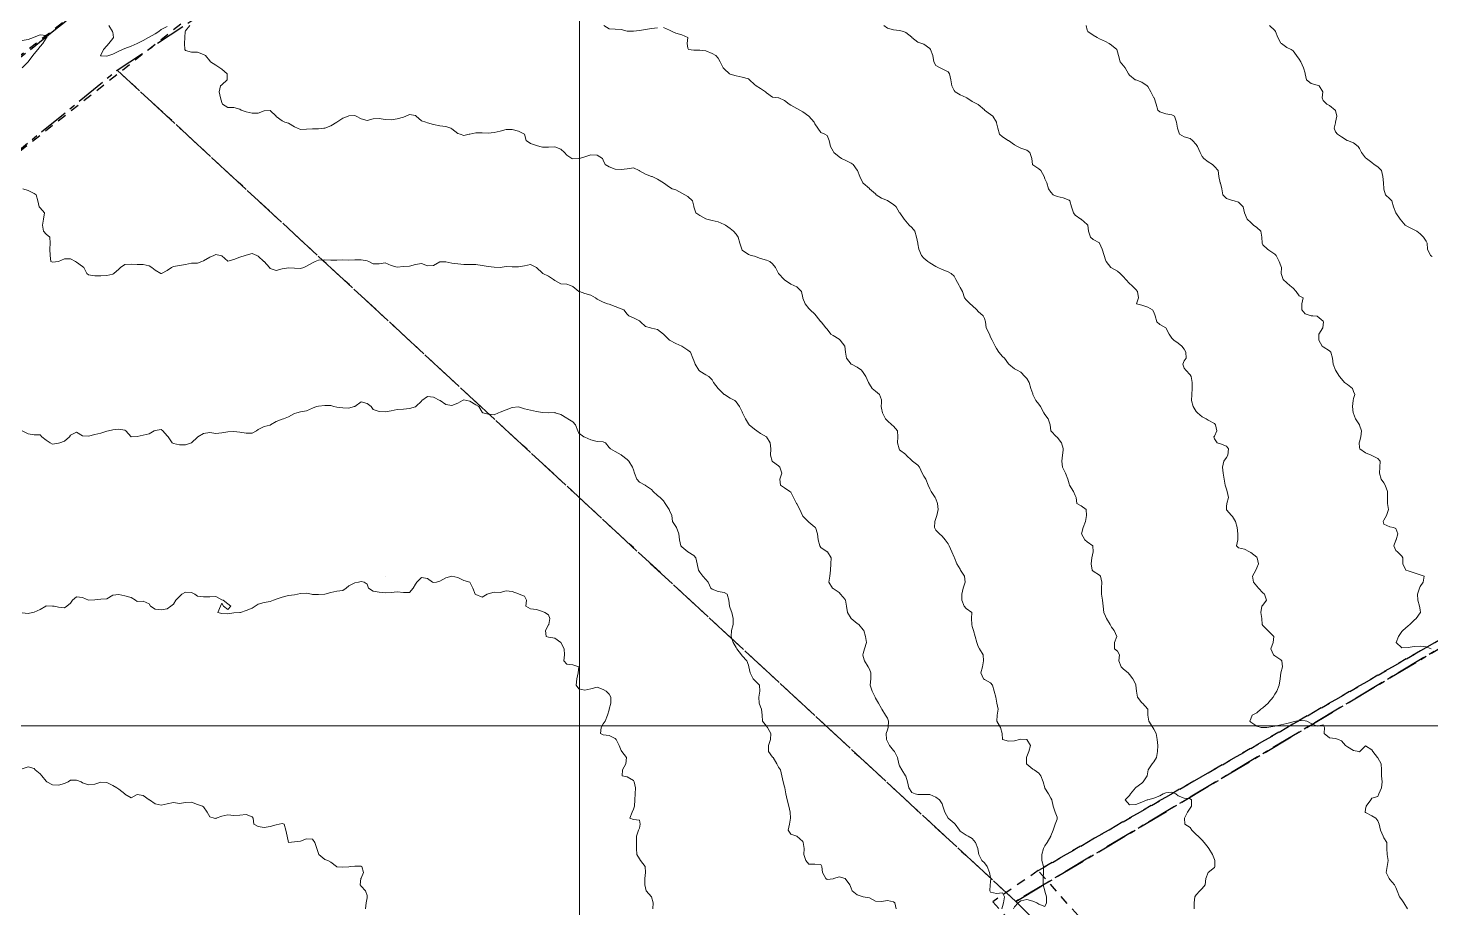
# Model space of a CAD drawing. Header units: centimetres. Extents: x 0 to 642158, y -847 to 649707.
# Drawn here: x 616421.2 to 616537.1, y 620272.3 to 620345 of the extents above; entities that cross this region are included whole.
import ezdxf

# ---------------------------------------------------------------- set-up
doc = ezdxf.new("R2010")
doc.units = ezdxf.units.CM
doc.header["$MEASUREMENT"] = 0
doc.linetypes.add('CENTERX2', pattern=[4, 2.5, -0.5, 0.5, -0.5])
doc.linetypes.add('JIS_02_0.7', pattern=[1.35, 0.75, -0.6])
for name, color, linetype, lineweight in [('MEV_grille', 254, 'Continuous', 9), ('WAL_parcellaire agricole', 7, 'JIS_02_0.7', 25), ('WAL_topographie 0.5', 253, 'Continuous', 20)]:
    doc.layers.add(name, color=color, linetype=linetype, lineweight=lineweight)
doc.layers.add('SPW_parcellaire cadastral', color=7, linetype='CENTERX2', lineweight=25, true_color=0xff0542)

# ---------------------------------------------------------------- blocks, each defined once
blk = doc.blocks.new('*U114')
at = {"layer": 'MEV_grille', "transparency": 33554687}
blk.add_lwpolyline([(-1338.46, 0), (1338.46, 0)], dxfattribs=at)
blk = doc.blocks.new('*U115')
at = {"layer": 'MEV_grille', "color": 0, "linetype": 'ByBlock', "lineweight": -2, "transparency": 16777216}
blk.add_blockref('*U114', (0, -2100), dxfattribs=at)
blk = doc.blocks.new('*U112')
at = {"layer": 'MEV_grille', "transparency": 33554687}
blk.add_lwpolyline([(0, 1825.48), (0, -1825.48)], dxfattribs=at)
blk = doc.blocks.new('*U113')
at = {"layer": 'MEV_grille', "color": 0, "linetype": 'ByBlock', "lineweight": -2, "transparency": 16777216}
blk.add_blockref('*U112', (1100, 0), dxfattribs=at)

msp = doc.modelspace()

# ---------------------------------------------------------------- linework, layer by layer
at = {"layer": 'SPW_parcellaire cadastral'}
for points in [[(616341.48, 620417.92), (616354.92, 620428.6), (616360.24, 620432.78), (616398.85, 620466.93), (616425.74, 620491.64), (616492.56, 620388.57), (616489.07, 620387.92), (616489.93, 620383.02), (616456.01, 620366.98), (616440.31, 620357.7), (616423.38, 620344.81), (616399.68, 620325.69), (616323.15, 620403.09), (616341.48, 620417.92)], [(616618.97, 620342.24), (616502.84, 620272.87), (616428.61, 620341.55), (616456.85, 620360.35), (616514.76, 620387.31), (616543.02, 620399.5), (616566.3, 620413.91), (616593.32, 620382.32), (616618.97, 620342.24)], [(616698.89, 620166.91), (616615, 620123.66), (616602.71, 620145.84), (616594.3, 620161.01), (616586.01, 620175.98), (616569.48, 620205.81), (616568.38, 620206.91), (616520.02, 620255.59), (616502.84, 620272.87), (616618.97, 620342.24), (616665.28, 620279.36), (616651.27, 620271.95), (616698.89, 620166.91)], [(616425.74, 620159.61), (616376.66, 620213.24), (616334.01, 620261.09), (616357.6, 620281.38), (616361.97, 620285.33), (616374.9, 620295.87), (616403.76, 620321.29), (616428.61, 620341.55), (616502.84, 620272.87), (616520.02, 620255.59), (616477.6, 620213.59), (616436.07, 620170.86), (616425.74, 620159.61)]]:
    msp.add_lwpolyline(points, dxfattribs=at)
at = {"layer": 'WAL_parcellaire agricole'}
for points in [[(616410.67, 620553.33), (616451.67, 620512.33), (616424.17, 620489.58), (616439.8, 620466.58), (616491.44, 620386.84), (616488.34, 620384.67), (616446.76, 620361.49), (616442.6, 620358.85), (616430.47, 620350.42), (616414.28, 620337.83)], [(616600.26, 620451.18), (616651.69, 620350.86), (616668.69, 620318.86), (616740.96, 620187.28), (616814.97, 620053.63), (616700.98, 619971.12), (616651.47, 620062.36), (616618.97, 620119.85), (616577.3, 620085.18), (616521.81, 620039.43), (616499.25, 620069.84), (616492.24, 620078.82), (616529.97, 620108.84), (616595.29, 620161.18), (616569.62, 620208.85), (616514.46, 620165.76), (616479.29, 620211.59), (616523.2, 620254.51), (616504.7, 620275.42), (616588.94, 620323.85), (616622.27, 620341.19), (616567.6, 620414.18), (616573.6, 620419.85), (616600.26, 620451.18)], [(616272.57, 620126.31), (616223.3, 620180.14), (616247.29, 620198.81), (616267.71, 620213.69), (616317.2, 620250.07), (616364.95, 620286.49), (616405.78, 620322.33), (616415.27, 620330.67), (616436.82, 620347.71), (616458.19, 620360.96), (616469.27, 620367), (616477.94, 620370.21), (616500.44, 620379.51), (616517.93, 620388.51), (616548.43, 620403.18), (616563.6, 620411.85), (616567.6, 620414.18), (616622.27, 620341.19), (616588.94, 620323.85), (616504.7, 620275.42), (616500.95, 620272.84), (616517.78, 620253.84), (616502.42, 620238.67)]]:
    msp.add_lwpolyline(points, dxfattribs=at)
at = {"layer": 'WAL_topographie 0.5'}
for points in [[(616427.93, 620345.25), (616428.22, 620344.75), (616428.25, 620344.68), (616428.31, 620344.25), (616428.25, 620344.16), (616427.92, 620343.75), (616427.75, 620343.56), (616427.48, 620343.25), (616427.25, 620342.78), (616427.23, 620342.75), (616427.25, 620342.73), (616427.75, 620342.7), (616427.92, 620342.75), (616428.25, 620342.88), (616428.75, 620343.12), (616429.05, 620343.25), (616429.25, 620343.34), (616429.75, 620343.54), (616430.25, 620343.75), (616430.25, 620343.75), (616430.75, 620344), (616431.2, 620344.25), (616431.25, 620344.27), (616431.75, 620344.55), (616432.05, 620344.75), (616432.25, 620344.9), (616432.75, 620345.17)], [(616434.6, 620345.25), (616434.25, 620344.8), (616434.23, 620344.75), (616434.2, 620344.25), (616434.16, 620343.75), (616434.2, 620343.25), (616434.25, 620343.18), (616434.75, 620343.04), (616435.25, 620343.04), (616435.75, 620342.84), (616435.89, 620342.75), (616436.25, 620342.32), (616436.32, 620342.25), (616436.75, 620341.95), (616437.08, 620341.75), (616437.25, 620341.64), (616437.7, 620341.25), (616437.69, 620340.75), (616437.25, 620340.33), (616437.15, 620340.25), (616437.03, 620339.75), (616437.15, 620339.25), (616437.25, 620338.89), (616437.32, 620338.75), (616437.75, 620338.47), (616438.25, 620338.46), (616438.75, 620338.32), (616438.86, 620338.25), (616439.25, 620338.1), (616439.75, 620337.99), (616440.25, 620338.01), (616440.75, 620338.19), (616441.25, 620338.21), (616441.73, 620337.75), (616441.75, 620337.72), (616442.25, 620337.36), (616442.46, 620337.25), (616442.75, 620337.16), (616443.25, 620336.88), (616443.51, 620336.75), (616443.75, 620336.66), (616444.25, 620336.68), (616444.75, 620336.69), (616445.25, 620336.69), (616445.69, 620336.75), (616445.75, 620336.77), (616446.25, 620336.94), (616446.75, 620337.25), (616446.75, 620337.25), (616447.25, 620337.57), (616447.68, 620337.75), (616447.75, 620337.77), (616448.25, 620337.8), (616448.36, 620337.75), (616448.75, 620337.54), (616449.25, 620337.39), (616449.75, 620337.53), (616450.25, 620337.56), (616450.75, 620337.47), (616451.25, 620337.44), (616451.75, 620337.52), (616452.25, 620337.66), (616452.46, 620337.75), (616452.75, 620337.9), (616453.25, 620337.81), (616453.32, 620337.75), (616453.75, 620337.37), (616454.1, 620337.25), (616454.25, 620337.19), (616454.75, 620337.07), (616455.25, 620336.95), (616455.75, 620336.9), (616456.17, 620336.75), (616456.25, 620336.71), (616456.75, 620336.31), (616456.95, 620336.25), (616457.25, 620336.15), (616457.68, 620336.25), (616457.75, 620336.26), (616458.25, 620336.38), (616458.75, 620336.37), (616459.25, 620336.35), (616459.75, 620336.41), (616460.25, 620336.5), (616460.75, 620336.64), (616461.25, 620336.66), (616461.75, 620336.51), (616462.25, 620336.25), (616462.25, 620336.25), (616462.39, 620335.75), (616462.75, 620335.49), (616463.25, 620335.32), (616463.52, 620335.25), (616463.75, 620335.19), (616464.25, 620335.18), (616464.75, 620335.22), (616465.25, 620335.01), (616465.56, 620334.75), (616465.75, 620334.53), (616466.18, 620334.25), (616466.25, 620334.23), (616466.75, 620334.24), (616466.79, 620334.25), (616467.25, 620334.39), (616467.75, 620334.55), (616468.25, 620334.53), (616468.7, 620334.25), (616468.75, 620334.12), (616468.93, 620333.75), (616469.25, 620333.57), (616469.75, 620333.37), (616470.25, 620333.33), (616470.75, 620333.41), (616471.25, 620333.48), (616471.73, 620333.25), (616471.75, 620333.24), (616472.25, 620332.96), (616472.75, 620332.77), (616472.81, 620332.75), (616473.25, 620332.54), (616473.73, 620332.25), (616473.75, 620332.23), (616474.25, 620331.88), (616474.46, 620331.75), (616474.75, 620331.66), (616475.25, 620331.4), (616475.5, 620331.25), (616475.75, 620331.1), (616476.14, 620330.75), (616476.25, 620330.32), (616476.26, 620330.25), (616476.42, 620329.75), (616476.75, 620329.54), (616477.25, 620329.26), (616477.31, 620329.25), (616477.75, 620329.13), (616478.25, 620329.01), (616478.75, 620328.8), (616478.85, 620328.75), (616479.25, 620328.47), (616479.52, 620328.25), (616479.75, 620327.99), (616479.9, 620327.75), (616480.06, 620327.25), (616480.22, 620326.75), (616480.25, 620326.69), (616480.75, 620326.31), (616480.98, 620326.25), (616481.25, 620326.17), (616481.75, 620325.99), (616482.25, 620325.86), (616482.52, 620325.75), (616482.75, 620325.56), (616482.99, 620325.25), (616483.25, 620324.75), (616483.25, 620324.75), (616483.71, 620324.25), (616483.75, 620324.22), (616484.25, 620323.87), (616484.52, 620323.75), (616484.75, 620323.65), (616485.15, 620323.25), (616485.24, 620322.75), (616485.25, 620322.72), (616485.44, 620322.25), (616485.75, 620321.87), (616485.86, 620321.75), (616486.25, 620321.38), (616486.35, 620321.25), (616486.75, 620320.76), (616486.77, 620320.75), (616487.16, 620320.25), (616487.25, 620320.15), (616487.56, 620319.75), (616487.75, 620319.62), (616488.25, 620319.32), (616488.35, 620319.25), (616488.71, 620318.75), (616488.75, 620318.5), (616488.78, 620318.25), (616488.85, 620317.75), (616489.25, 620317.26), (616489.27, 620317.25), (616489.75, 620317), (616490.11, 620316.75), (616490.25, 620316.57), (616490.45, 620316.25), (616490.68, 620315.75), (616490.75, 620315.61), (616490.98, 620315.25), (616491.25, 620315.04), (616491.59, 620314.75), (616491.75, 620314.3), (616491.76, 620314.25), (616491.75, 620314.08), (616491.73, 620313.75), (616491.75, 620313.62), (616491.82, 620313.25), (616492.08, 620312.75), (616492.25, 620312.58), (616492.61, 620312.25), (616492.75, 620312.14), (616493.06, 620311.75), (616493.11, 620311.25), (616493.08, 620310.75), (616493.2, 620310.25), (616493.25, 620310.18), (616493.75, 620309.79), (616493.8, 620309.75), (616494.25, 620309.29), (616494.3, 620309.25), (616494.75, 620308.9), (616494.88, 620308.75), (616495.12, 620308.25), (616495.25, 620308.01), (616495.4, 620307.75), (616495.62, 620307.25), (616495.75, 620306.97), (616495.86, 620306.75), (616496.19, 620306.25), (616496.25, 620306.12), (616496.38, 620305.75), (616496.42, 620305.25), (616496.32, 620304.75), (616496.25, 620304.52), (616496.17, 620304.25), (616496.14, 620303.75), (616496.25, 620303.55), (616496.54, 620303.25), (616496.75, 620303.05), (616497.01, 620302.75), (616497.25, 620302.42), (616497.35, 620302.25), (616497.55, 620301.75), (616497.75, 620301.32), (616497.78, 620301.25), (616497.97, 620300.75), (616498.25, 620300.31), (616498.28, 620300.25), (616498.62, 620299.75), (616498.66, 620299.25), (616498.51, 620298.75), (616498.4, 620298.25), (616498.39, 620297.75), (616498.59, 620297.25), (616498.75, 620297.06), (616499.21, 620296.75), (616499.2, 620296.25), (616499.21, 620295.75), (616499.25, 620295.58), (616499.34, 620295.25), (616499.49, 620294.75), (616499.63, 620294.25), (616499.75, 620293.94), (616499.85, 620293.75), (616500.14, 620293.25), (616500.19, 620292.75), (616500.09, 620292.25), (616499.97, 620291.75), (616500.19, 620291.25), (616500.25, 620291.21), (616500.75, 620290.93), (616500.91, 620290.75), (616501.06, 620290.25), (616501.19, 620289.75), (616501.25, 620289.42), (616501.28, 620289.25), (616501.38, 620288.75), (616501.3, 620288.25), (616501.28, 620287.75), (616501.57, 620287.25), (616501.71, 620286.75), (616501.74, 620286.25), (616501.75, 620286.24), (616502.25, 620286.1), (616502.75, 620286.15), (616503.15, 620286.25), (616503.25, 620286.27), (616503.75, 620286.25), (616503.75, 620286.25), (616504.05, 620285.75), (616503.92, 620285.25), (616503.75, 620284.84), (616503.72, 620284.75), (616503.73, 620284.25), (616503.75, 620284.22), (616504.25, 620283.8), (616504.36, 620283.75), (616504.75, 620283.46), (616504.92, 620283.25), (616505.1, 620282.75), (616505.24, 620282.25), (616505.25, 620282.22), (616505.54, 620281.75), (616505.75, 620281.4), (616505.81, 620281.25), (616505.93, 620280.75), (616506.09, 620280.25), (616506.25, 620279.84), (616506.27, 620279.75), (616506.25, 620279.67), (616506.11, 620279.25), (616505.92, 620278.75), (616505.75, 620278.3), (616505.73, 620278.25), (616505.43, 620277.75), (616505.25, 620277.45), (616505.14, 620277.25), (616504.99, 620276.75), (616505.01, 620276.25), (616505.14, 620275.75), (616505.14, 620275.25), (616505.11, 620274.75), (616505.12, 620274.25), (616505.24, 620273.75), (616505.25, 620273.71), (616505.39, 620273.25), (616505.39, 620272.75), (616505.25, 620272.46), (616504.75, 620272.65), (616504.58, 620272.75), (616504.25, 620272.9), (616503.75, 620273.03), (616503.25, 620272.92), (616503.03, 620272.75), (616502.75, 620272.42), (616502.65, 620272.25)], [(616468.82, 620345.25), (616469.25, 620344.96), (616469.75, 620344.93), (616470.25, 620344.92), (616470.75, 620344.78), (616471.25, 620344.78), (616471.75, 620344.83), (616472.25, 620344.92), (616472.75, 620345), (616473.25, 620345.04)], [(616473.75, 620345.07), (616474.25, 620344.85), (616474.45, 620344.75), (616474.75, 620344.62), (616475.25, 620344.47), (616475.75, 620344.25), (616475.75, 620344.25), (616475.75, 620344.25), (616475.69, 620343.75), (616475.75, 620343.38), (616475.82, 620343.25), (616476.25, 620343.2), (616476.75, 620343.19), (616477.25, 620343.14), (616477.75, 620342.94), (616478.06, 620342.75), (616478.25, 620342.54), (616478.42, 620342.25), (616478.68, 620341.75), (616478.75, 620341.65), (616479.2, 620341.25), (616479.25, 620341.23), (616479.75, 620341.09), (616480.25, 620340.97), (616480.75, 620340.83), (616480.85, 620340.75), (616481.25, 620340.37), (616481.4, 620340.25), (616481.75, 620340.04), (616482.18, 620339.75), (616482.25, 620339.69), (616482.75, 620339.31), (616483.25, 620339.27), (616483.28, 620339.25), (616483.75, 620339.04), (616484.11, 620338.75), (616484.25, 620338.66), (616484.75, 620338.38), (616485.01, 620338.25), (616485.25, 620338.1), (616485.75, 620337.75), (616485.75, 620337.75), (616486.18, 620337.25), (616486.25, 620337.11), (616486.49, 620336.75), (616486.75, 620336.4), (616487.08, 620336.25), (616487.25, 620336.15), (616487.44, 620335.75), (616487.55, 620335.25), (616487.75, 620334.85), (616487.81, 620334.75), (616488.25, 620334.4), (616488.46, 620334.25), (616488.75, 620334.11), (616489.25, 620333.87), (616489.4, 620333.75), (616489.75, 620333.29), (616489.77, 620333.25), (616489.97, 620332.75), (616490.22, 620332.25), (616490.25, 620332.2), (616490.75, 620331.77), (616490.77, 620331.75), (616491.25, 620331.32), (616491.32, 620331.25), (616491.75, 620330.97), (616492.25, 620330.77), (616492.28, 620330.75), (616492.75, 620330.46), (616492.96, 620330.25), (616493.25, 620329.77), (616493.27, 620329.75), (616493.61, 620329.25), (616493.75, 620329.08), (616494.05, 620328.75), (616494.25, 620328.55), (616494.5, 620328.25), (616494.65, 620327.75), (616494.74, 620327.25), (616494.75, 620327.19), (616494.84, 620326.75), (616495.05, 620326.25), (616495.25, 620326.02), (616495.59, 620325.75), (616495.75, 620325.63), (616496.25, 620325.34), (616496.41, 620325.25), (616496.75, 620325.07), (616497.25, 620324.9), (616497.51, 620324.75), (616497.75, 620324.53), (616497.89, 620324.25), (616498.16, 620323.75), (616498.25, 620323.58), (616498.43, 620323.25), (616498.6, 620322.75), (616498.75, 620322.56), (616499.07, 620322.25), (616499.25, 620322.11), (616499.64, 620321.75), (616499.75, 620321.62), (616500.16, 620321.25), (616500.25, 620321.03), (616500.33, 620320.75), (616500.41, 620320.25), (616500.66, 620319.75), (616500.75, 620319.5), (616500.9, 620319.25), (616501.13, 620318.75), (616501.25, 620318.55), (616501.44, 620318.25), (616501.75, 620317.89), (616501.9, 620317.75), (616502.25, 620317.28), (616502.27, 620317.25), (616502.75, 620316.86), (616502.96, 620316.75), (616503.25, 620316.6), (616503.6, 620316.25), (616503.75, 620316.07), (616503.94, 620315.75), (616504.09, 620315.25), (616504.25, 620314.8), (616504.26, 620314.75), (616504.49, 620314.25), (616504.75, 620313.96), (616504.9, 620313.75), (616505.15, 620313.25), (616505.25, 620313.1), (616505.52, 620312.75), (616505.68, 620312.25), (616505.75, 620311.75), (616505.75, 620311.75), (616506.21, 620311.25), (616506.25, 620311.22), (616506.63, 620310.75), (616506.75, 620310.3), (616506.76, 620310.25), (616506.75, 620310.15), (616506.71, 620309.75), (616506.64, 620309.25), (616506.7, 620308.75), (616506.75, 620308.64), (616506.94, 620308.25), (616507.14, 620307.75), (616507.25, 620307.36), (616507.28, 620307.25), (616507.6, 620306.75), (616507.75, 620306.4), (616507.83, 620306.25), (616507.9, 620305.75), (616508.25, 620305.54), (616508.65, 620305.25), (616508.7, 620304.75), (616508.6, 620304.25), (616508.4, 620303.75), (616508.28, 620303.25), (616508.55, 620302.75), (616508.75, 620302.57), (616509.2, 620302.25), (616509.23, 620301.75), (616509.12, 620301.25), (616509.07, 620300.75), (616509.15, 620300.25), (616509.25, 620300.16), (616509.75, 620299.83), (616509.83, 620299.75), (616509.95, 620299.25), (616509.93, 620298.75), (616509.92, 620298.25), (616510, 620297.75), (616510.07, 620297.25), (616510.12, 620296.75), (616510.25, 620296.44), (616510.35, 620296.25), (616510.63, 620295.75), (616510.75, 620295.53), (616510.96, 620295.25), (616511.2, 620294.75), (616511.01, 620294.25), (616511.01, 620293.75), (616511.25, 620293.54), (616511.41, 620293.25), (616511.35, 620292.75), (616511.56, 620292.25), (616511.75, 620292.07), (616512.12, 620291.75), (616512.25, 620291.62), (616512.51, 620291.25), (616512.75, 620290.78), (616512.76, 620290.75), (616512.82, 620290.25), (616512.89, 620289.75), (616513.25, 620289.29), (616513.3, 620289.25), (616513.75, 620288.75), (616513.75, 620288.75), (616513.76, 620288.25), (616513.84, 620287.75), (616514.18, 620287.25), (616514.25, 620287.11), (616514.43, 620286.75), (616514.52, 620286.25), (616514.57, 620285.75), (616514.56, 620285.25), (616514.46, 620284.75), (616514.25, 620284.39), (616514.11, 620284.25), (616513.79, 620283.75), (616513.75, 620283.58), (616513.69, 620283.25), (616513.38, 620282.75), (616513.25, 620282.64), (616512.75, 620282.28), (616512.73, 620282.25), (616512.33, 620281.75), (616512.25, 620281.62), (616511.89, 620281.25), (616512.25, 620280.85), (616512.75, 620280.89), (616513.25, 620281.06), (616513.71, 620281.25), (616513.75, 620281.27), (616514.25, 620281.39), (616514.75, 620281.59), (616515.03, 620281.75), (616515.25, 620281.85), (616515.75, 620281.9), (616516.08, 620281.75), (616516.25, 620281.59), (616516.75, 620281.41), (616517.25, 620281.34), (616517.36, 620281.25), (616517.35, 620280.75), (616517.25, 620280.58), (616517.02, 620280.25), (616516.79, 620279.75), (616516.8, 620279.25), (616517.25, 620278.97), (616517.39, 620278.75), (616517.75, 620278.39), (616517.9, 620278.25), (616518.25, 620277.93), (616518.4, 620277.75), (616518.75, 620277.32), (616518.79, 620277.25), (616519.11, 620276.75), (616519.25, 620276.34), (616519.28, 620276.25), (616519.28, 620275.75), (616519.25, 620275.66), (616518.75, 620275.25), (616518.75, 620275.25), (616518.55, 620274.75), (616518.5, 620274.25), (616518.25, 620273.94), (616518.04, 620273.75), (616517.75, 620273.42), (616517.63, 620273.25), (616517.57, 620272.75), (616517.58, 620272.25)], [(616491.94, 620345.25), (616492.25, 620345.01), (616492.75, 620344.88), (616493.25, 620344.84), (616493.57, 620344.75), (616493.75, 620344.67), (616494.25, 620344.27), (616494.27, 620344.25), (616494.75, 620343.86), (616495.08, 620343.75), (616495.25, 620343.7), (616495.75, 620343.35), (616495.81, 620343.25), (616495.98, 620342.75), (616496.08, 620342.25), (616496.25, 620341.94), (616496.61, 620341.75), (616496.75, 620341.66), (616497.25, 620341.4), (616497.38, 620341.25), (616497.48, 620340.75), (616497.55, 620340.25), (616497.75, 620339.88), (616497.83, 620339.75), (616498.25, 620339.52), (616498.75, 620339.28), (616498.8, 620339.25), (616499.25, 620338.96), (616499.68, 620338.75), (616499.75, 620338.7), (616500.25, 620338.28), (616500.27, 620338.25), (616500.75, 620337.9), (616500.96, 620337.75), (616501.24, 620337.25), (616501.25, 620337.19), (616501.36, 620336.75), (616501.5, 620336.25), (616501.75, 620336.05), (616502.22, 620335.75), (616502.25, 620335.74), (616502.75, 620335.37), (616503, 620335.25), (616503.25, 620335.11), (616503.75, 620334.95), (616504, 620334.75), (616504.18, 620334.25), (616504.22, 620333.75), (616504.25, 620333.72), (616504.75, 620333.39), (616504.92, 620333.25), (616505.19, 620332.75), (616505.25, 620332.56), (616505.4, 620332.25), (616505.55, 620331.75), (616505.75, 620331.47), (616505.93, 620331.25), (616506.25, 620331.1), (616506.75, 620331), (616507.25, 620330.82), (616507.32, 620330.75), (616507.46, 620330.25), (616507.6, 620329.75), (616507.75, 620329.58), (616508.22, 620329.25), (616508.25, 620329.24), (616508.75, 620328.8), (616508.79, 620328.75), (616508.84, 620328.25), (616509.01, 620327.75), (616509.25, 620327.56), (616509.75, 620327.27), (616509.76, 620327.25), (616509.97, 620326.75), (616510.15, 620326.25), (616510.25, 620325.88), (616510.3, 620325.75), (616510.69, 620325.25), (616510.75, 620325.21), (616511.25, 620324.93), (616511.47, 620324.75), (616511.75, 620324.47), (616511.94, 620324.25), (616512.25, 620323.92), (616512.44, 620323.75), (616512.75, 620323.43), (616512.9, 620323.25), (616512.99, 620322.75), (616512.83, 620322.25), (616513.25, 620322.13), (616513.75, 620321.96), (616514.13, 620321.75), (616514.25, 620321.55), (616514.35, 620321.25), (616514.5, 620320.75), (616514.75, 620320.54), (616515.25, 620320.25), (616515.25, 620320.25), (616515.51, 620319.75), (616515.75, 620319.41), (616515.91, 620319.25), (616516.25, 620318.98), (616516.55, 620318.75), (616516.75, 620318.49), (616516.9, 620318.25), (616516.93, 620317.75), (616516.75, 620317.54), (616516.64, 620317.25), (616516.75, 620316.94), (616516.89, 620316.75), (616517.25, 620316.37), (616517.34, 620316.25), (616517.43, 620315.75), (616517.41, 620315.25), (616517.4, 620314.75), (616517.36, 620314.25), (616517.5, 620313.75), (616517.75, 620313.36), (616517.85, 620313.25), (616518.25, 620312.92), (616518.56, 620312.75), (616518.75, 620312.62), (616519.25, 620312.35), (616519.34, 620312.25), (616519.45, 620311.75), (616519.25, 620311.31), (616519.22, 620311.25), (616519.25, 620311.08), (616519.47, 620310.75), (616519.75, 620310.67), (616520.25, 620310.47), (616520.42, 620310.25), (616520.37, 620309.75), (616520.25, 620309.55), (616520.03, 620309.25), (616519.92, 620308.75), (616519.97, 620308.25), (616520.07, 620307.75), (616520.13, 620307.25), (616520.25, 620306.94), (616520.3, 620306.75), (616520.43, 620306.25), (616520.27, 620305.75), (616520.25, 620305.5), (616520.24, 620305.25), (616520.25, 620305.23), (616520.67, 620304.75), (616520.75, 620304.67), (616521, 620304.25), (616521.13, 620303.75), (616521.2, 620303.25), (616521.18, 620302.75), (616521.07, 620302.25), (616521.25, 620302.09), (616521.75, 620301.98), (616522.16, 620301.75), (616522.25, 620301.7), (616522.75, 620301.31), (616522.8, 620301.25), (616522.91, 620300.75), (616522.75, 620300.43), (616522.67, 620300.25), (616522.41, 620299.75), (616522.48, 620299.25), (616522.75, 620298.91), (616522.91, 620298.75), (616523.25, 620298.37), (616523.39, 620298.25), (616523.57, 620297.75), (616523.25, 620297.34), (616523.17, 620297.25), (616523.08, 620296.75), (616523.16, 620296.25), (616523.2, 620295.75), (616523.25, 620295.66), (616523.66, 620295.25), (616523.75, 620295.17), (616524.17, 620294.75), (616524.11, 620294.25), (616523.92, 620293.75), (616524.13, 620293.25), (616524.25, 620293.17), (616524.75, 620292.82), (616524.82, 620292.75), (616524.88, 620292.25), (616524.75, 620291.75), (616524.75, 620291.75), (616524.68, 620291.25), (616524.61, 620290.75), (616524.42, 620290.25), (616524.25, 620289.98), (616524.1, 620289.75), (616523.75, 620289.32), (616523.7, 620289.25), (616523.25, 620288.86), (616523.1, 620288.75), (616522.75, 620288.45), (616522.37, 620288.25), (616522.25, 620287.95), (616522.17, 620287.75), (616522.25, 620287.67), (616522.75, 620287.36), (616523.11, 620287.25), (616523.25, 620287.23), (616523.58, 620287.25), (616523.75, 620287.26), (616524.25, 620287.34), (616524.75, 620287.46), (616525.25, 620287.56), (616525.75, 620287.7), (616525.97, 620287.75), (616526.25, 620287.81), (616526.75, 620287.78), (616526.88, 620287.75), (616527.25, 620287.57), (616527.75, 620287.35), (616528.25, 620287.47), (616528.34, 620287.25), (616528.33, 620286.75), (616528.75, 620286.38), (616529.25, 620286.34), (616529.5, 620286.25), (616529.75, 620286.14), (616530.09, 620285.75), (616530.25, 620285.64), (616530.75, 620285.33), (616531.19, 620285.25), (616531.25, 620285.23), (616531.28, 620285.25), (616531.75, 620285.72), (616532.25, 620285.39), (616532.33, 620285.25), (616532.74, 620284.75), (616532.75, 620284.74), (616533.02, 620284.25), (616533.07, 620283.75), (616533.06, 620283.25), (616533.1, 620282.75), (616533.07, 620282.25), (616532.85, 620281.75), (616532.75, 620281.55), (616532.25, 620281.39), (616532.17, 620281.25), (616531.8, 620280.75), (616531.75, 620280.5), (616531.72, 620280.25), (616531.75, 620280.21), (616532.25, 620279.95), (616532.6, 620279.75), (616532.75, 620279.54), (616532.87, 620279.25), (616532.98, 620278.75), (616533.2, 620278.25), (616533.25, 620278.13), (616533.49, 620277.75), (616533.5, 620277.25), (616533.53, 620276.75), (616533.62, 620276.25), (616533.52, 620275.75), (616533.45, 620275.25), (616533.68, 620274.75), (616533.75, 620274.67), (616534.14, 620274.25), (616534.25, 620274.01), (616534.36, 620273.75), (616534.54, 620273.25), (616534.75, 620273), (616534.91, 620272.75), (616535.22, 620272.25)], [(616508.66, 620345.25), (616508.75, 620344.85), (616508.79, 620344.75), (616509.25, 620344.44), (616509.58, 620344.25), (616509.75, 620344.15), (616510.25, 620343.93), (616510.57, 620343.75), (616510.75, 620343.62), (616511.18, 620343.25), (616511.25, 620343.06), (616511.33, 620342.75), (616511.47, 620342.25), (616511.75, 620341.92), (616511.88, 620341.75), (616512.16, 620341.25), (616512.25, 620341.13), (616512.72, 620340.75), (616512.75, 620340.74), (616513.25, 620340.56), (616513.7, 620340.25), (616513.75, 620340.2), (616514.01, 620339.75), (616514.25, 620339.27), (616514.27, 620339.25), (616514.43, 620338.75), (616514.59, 620338.25), (616514.75, 620338.11), (616515.25, 620337.93), (616515.75, 620337.85), (616515.96, 620337.75), (616516.13, 620337.25), (616516.2, 620336.75), (616516.25, 620336.58), (616516.38, 620336.25), (616516.75, 620336.04), (616517.25, 620335.89), (616517.44, 620335.75), (616517.75, 620335.41), (616517.87, 620335.25), (616518.08, 620334.75), (616518.25, 620334.41), (616518.38, 620334.25), (616518.75, 620333.97), (616519.09, 620333.75), (616519.25, 620333.58), (616519.57, 620333.25), (616519.61, 620332.75), (616519.74, 620332.25), (616519.75, 620332.2), (616519.88, 620331.75), (616519.96, 620331.25), (616520.25, 620330.94), (616520.75, 620330.79), (616520.89, 620330.75), (616521.25, 620330.64), (616521.63, 620330.25), (616521.75, 620329.75), (616521.75, 620329.75), (616521.97, 620329.25), (616522.25, 620328.97), (616522.49, 620328.75), (616522.75, 620328.54), (616523.08, 620328.25), (616523.16, 620327.75), (616523.2, 620327.25), (616523.25, 620327.13), (616523.65, 620326.75), (616523.75, 620326.69), (616524.25, 620326.36), (616524.35, 620326.25), (616524.61, 620325.75), (616524.75, 620325.37), (616524.79, 620325.25), (616524.78, 620324.75), (616524.93, 620324.25), (616525.25, 620323.97), (616525.49, 620323.75), (616525.75, 620323.54), (616526.02, 620323.25), (616526.25, 620322.9), (616526.58, 620322.75), (616526.49, 620322.25), (616526.49, 620321.75), (616526.75, 620321.41), (616527.25, 620321.26), (616527.38, 620321.25), (616527.75, 620321.22), (616528.25, 620320.81), (616528.28, 620320.75), (616528.25, 620320.5), (616528.21, 620320.25), (616527.88, 620319.75), (616527.87, 620319.25), (616528.17, 620318.75), (616528.25, 620318.7), (616528.75, 620318.37), (616528.88, 620318.25), (616529.01, 620317.75), (616529.06, 620317.25), (616529.25, 620316.75), (616529.25, 620316.75), (616529.6, 620316.25), (616529.75, 620316.06), (616530, 620315.75), (616530.25, 620315.57), (616530.66, 620315.25), (616530.75, 620315), (616530.85, 620314.75), (616530.75, 620314.42), (616530.72, 620314.25), (616530.67, 620313.75), (616530.73, 620313.25), (616530.75, 620313.17), (616530.9, 620312.75), (616531.24, 620312.25), (616531.25, 620312.22), (616531.4, 620311.75), (616531.36, 620311.25), (616531.25, 620310.83), (616531.21, 620310.75), (616531.25, 620310.38), (616531.27, 620310.25), (616531.75, 620309.93), (616532.2, 620309.75), (616532.25, 620309.72), (616532.75, 620309.46), (616532.95, 620309.25), (616532.92, 620308.75), (616532.9, 620308.25), (616533.04, 620307.75), (616533.25, 620307.45), (616533.37, 620307.25), (616533.55, 620306.75), (616533.55, 620306.25), (616533.56, 620305.75), (616533.65, 620305.25), (616533.47, 620304.75), (616533.25, 620304.38), (616533.19, 620304.25), (616533.25, 620304.04), (616533.75, 620303.83), (616534.06, 620303.75), (616534.25, 620303.67), (616534.42, 620303.25), (616534.26, 620302.75), (616534.25, 620302.71), (616534.07, 620302.25), (616534.25, 620301.87), (616534.39, 620301.75), (616534.75, 620301.39), (616534.82, 620301.25), (616534.81, 620300.75), (616535.06, 620300.25), (616535.25, 620300.19), (616535.75, 620300.01), (616536.25, 620299.86), (616536.57, 620299.75), (616536.49, 620299.25), (616536.25, 620298.89), (616536.19, 620298.75), (616536.03, 620298.25), (616536.07, 620297.75), (616536.2, 620297.25), (616536.25, 620296.95), (616536.27, 620296.75), (616536.25, 620296.72), (616535.92, 620296.25), (616535.75, 620296.12), (616535.4, 620295.75), (616535.25, 620295.65), (616534.81, 620295.25), (616534.75, 620295.18), (616534.46, 620294.75), (616534.28, 620294.25), (616534.75, 620293.83), (616535.25, 620293.86), (616535.75, 620293.93), (616536.25, 620293.95), (616536.75, 620293.89), (616537.17, 620293.75)], [(616523.8, 620345.25), (616524.25, 620344.82), (616524.3, 620344.75), (616524.49, 620344.25), (616524.75, 620343.78), (616524.79, 620343.75), (616525.25, 620343.42), (616525.6, 620343.25), (616525.75, 620343.16), (616526.03, 620342.75), (616526.25, 620342.46), (616526.39, 620342.25), (616526.62, 620341.75), (616526.75, 620341.3), (616526.76, 620341.25), (616526.87, 620340.75), (616527.25, 620340.46), (616527.75, 620340.32), (616527.9, 620340.25), (616528.22, 620339.75), (616528.15, 620339.25), (616528.25, 620339.05), (616528.53, 620338.75), (616528.75, 620338.63), (616529.24, 620338.25), (616529.25, 620338.21), (616529.36, 620337.75), (616529.26, 620337.25), (616529.25, 620337.21), (616529.14, 620336.75), (616529.25, 620336.45), (616529.41, 620336.25), (616529.75, 620336.03), (616530.23, 620335.75), (616530.25, 620335.74), (616530.75, 620335.55), (616531.14, 620335.25), (616531.25, 620335.09), (616531.42, 620334.75), (616531.75, 620334.31), (616531.81, 620334.25), (616532.25, 620333.91), (616532.45, 620333.75), (616532.75, 620333.55), (616533.05, 620333.25), (616533.18, 620332.75), (616533.23, 620332.25), (616533.24, 620331.75), (616533.25, 620331.71), (616533.39, 620331.25), (616533.75, 620330.91), (616533.92, 620330.75), (616534.06, 620330.25), (616534.25, 620329.75), (616534.25, 620329.75), (616534.6, 620329.25), (616534.75, 620329.06), (616535.01, 620328.75), (616535.25, 620328.61), (616535.75, 620328.37), (616535.97, 620328.25), (616536.25, 620328.03), (616536.52, 620327.75), (616536.75, 620327.41), (616536.82, 620327.25), (616536.85, 620326.75), (616537.11, 620326.25), (616537.25, 620326.15)], [(616420.75, 620344.01), (616421.25, 620344.07), (616421.69, 620344.25), (616421.75, 620344.28), (616422.25, 620344.48), (616422.75, 620344.41), (616422.8, 620344.25), (616422.75, 620344.18), (616422.47, 620343.75), (616422.25, 620343.51), (616422.05, 620343.25), (616421.75, 620342.9), (616421.64, 620342.75), (616421.26, 620342.25), (616421.25, 620342.24), (616420.75, 620341.75)], [(616420.81, 620331.75), (616421.25, 620331.6), (616421.75, 620331.37), (616421.9, 620331.25), (616422.05, 620330.75), (616422.16, 620330.25), (616422.25, 620330.17), (616422.6, 620329.75), (616422.53, 620329.25), (616422.44, 620328.75), (616422.53, 620328.25), (616422.75, 620328.01), (616423.05, 620327.75), (616423.07, 620327.25), (616423.05, 620326.75), (616423.06, 620326.25), (616423.12, 620325.75), (616423.25, 620325.69), (616423.75, 620325.75), (616423.75, 620325.75), (616424.25, 620325.97), (616424.75, 620325.96), (616425.17, 620325.75), (616425.25, 620325.69), (616425.75, 620325.33), (616425.86, 620325.25), (616426.09, 620324.75), (616426.25, 620324.64), (616426.75, 620324.56), (616427.25, 620324.57), (616427.75, 620324.58), (616428.25, 620324.7), (616428.34, 620324.75), (616428.75, 620325.11), (616428.87, 620325.25), (616429.25, 620325.5), (616429.75, 620325.52), (616430.25, 620325.49), (616430.75, 620325.49), (616431.25, 620325.38), (616431.46, 620325.25), (616431.75, 620325.02), (616432.21, 620324.75), (616432.25, 620324.74), (616432.27, 620324.75), (616432.75, 620325.01), (616433.1, 620325.25), (616433.25, 620325.33), (616433.75, 620325.42), (616434.25, 620325.49), (616434.75, 620325.61), (616435.25, 620325.6), (616435.61, 620325.75), (616435.75, 620325.79), (616436.25, 620326.09), (616436.58, 620326.25), (616436.75, 620326.32), (616437.12, 620326.25), (616437.25, 620326.21), (616437.75, 620325.77), (616438.25, 620325.91), (616438.75, 620326.09), (616439.19, 620326.25), (616439.25, 620326.27), (616439.75, 620326.39), (616440.15, 620326.25), (616440.25, 620326.19), (616440.73, 620325.75), (616440.75, 620325.73), (616441.19, 620325.25), (616441.25, 620325.15), (616441.75, 620324.99), (616442.25, 620325.14), (616442.75, 620325.22), (616443.25, 620325.18), (616443.75, 620325.17), (616444.03, 620325.25), (616444.25, 620325.36), (616444.75, 620325.64), (616444.96, 620325.75), (616445.25, 620325.85), (616445.75, 620325.89), (616446.25, 620325.84), (616446.75, 620325.84), (616447.25, 620325.87), (616447.75, 620325.86), (616448.25, 620325.88), (616448.75, 620325.88), (616449.25, 620325.79), (616449.39, 620325.75), (616449.75, 620325.56), (616450.25, 620325.54), (616450.75, 620325.64), (616451.25, 620325.4), (616451.75, 620325.27), (616452.25, 620325.32), (616452.75, 620325.36), (616453.25, 620325.48), (616453.75, 620325.57), (616454.25, 620325.38), (616454.75, 620325.42), (616455.25, 620325.72), (616455.75, 620325.71), (616456.25, 620325.6), (616456.75, 620325.55), (616457.25, 620325.5), (616457.75, 620325.49), (616458.25, 620325.49), (616458.75, 620325.41), (616459.25, 620325.34), (616459.75, 620325.28), (616460.25, 620325.25), (616460.75, 620325.32), (616461.25, 620325.3), (616461.75, 620325.3), (616462.25, 620325.38), (616462.75, 620325.49), (616463.25, 620325.25), (616463.25, 620325.25), (616463.75, 620324.77), (616463.78, 620324.75), (616464.25, 620324.54), (616464.66, 620324.25), (616464.75, 620324.18), (616465.25, 620323.89), (616465.75, 620323.86), (616466.06, 620323.75), (616466.25, 620323.67), (616466.75, 620323.27), (616466.79, 620323.25), (616467.25, 620323.1), (616467.75, 620322.96), (616468.11, 620322.75), (616468.25, 620322.64), (616468.75, 620322.37), (616469.12, 620322.25), (616469.25, 620322.21), (616469.75, 620322.03), (616470.25, 620321.84), (616470.46, 620321.75), (616470.75, 620321.39), (616470.88, 620321.25), (616471.25, 620321.09), (616471.75, 620320.83), (616471.83, 620320.75), (616472.25, 620320.38), (616472.66, 620320.25), (616472.75, 620320.23), (616473.25, 620320.12), (616473.75, 620319.75), (616473.75, 620319.75), (616474.25, 620319.25), (616474.25, 620319.25), (616474.75, 620318.96), (616475.25, 620318.75), (616475.25, 620318.75), (616475.75, 620318.41), (616475.96, 620318.25), (616476.16, 620317.75), (616476.25, 620317.55), (616476.36, 620317.25), (616476.66, 620316.75), (616476.75, 620316.67), (616477.25, 620316.39), (616477.49, 620316.25), (616477.75, 620315.96), (616477.86, 620315.75), (616478.25, 620315.25), (616478.25, 620315.25), (616478.75, 620314.76), (616478.77, 620314.75), (616479.25, 620314.45), (616479.63, 620314.25), (616479.75, 620314.14), (616480.03, 620313.75), (616480.25, 620313.31), (616480.27, 620313.25), (616480.52, 620312.75), (616480.75, 620312.32), (616480.81, 620312.25), (616481.25, 620311.9), (616481.45, 620311.75), (616481.75, 620311.53), (616482.25, 620311.26), (616482.26, 620311.25), (616482.54, 620310.75), (616482.61, 620310.25), (616482.57, 620309.75), (616482.72, 620309.25), (616482.75, 620309.21), (616483.25, 620308.85), (616483.36, 620308.75), (616483.51, 620308.25), (616483.34, 620307.75), (616483.4, 620307.25), (616483.75, 620307.05), (616484.19, 620306.75), (616484.25, 620306.67), (616484.48, 620306.25), (616484.74, 620305.75), (616484.75, 620305.73), (616485, 620305.25), (616485.22, 620304.75), (616485.25, 620304.7), (616485.7, 620304.25), (616485.75, 620304.21), (616486.25, 620303.79), (616486.29, 620303.75), (616486.47, 620303.25), (616486.52, 620302.75), (616486.65, 620302.25), (616486.75, 620302.12), (616487.25, 620301.76), (616487.28, 620301.75), (616487.58, 620301.25), (616487.56, 620300.75), (616487.54, 620300.25), (616487.49, 620299.75), (616487.39, 620299.25), (616487.71, 620298.75), (616487.75, 620298.72), (616488.25, 620298.4), (616488.37, 620298.25), (616488.75, 620297.82), (616488.78, 620297.75), (616488.85, 620297.25), (616488.95, 620296.75), (616489.25, 620296.25), (616489.25, 620296.25), (616489.75, 620295.84), (616489.87, 620295.75), (616490.25, 620295.32), (616490.29, 620295.25), (616490.43, 620294.75), (616490.5, 620294.25), (616490.36, 620293.75), (616490.25, 620293.34), (616490.22, 620293.25), (616490.25, 620293.11), (616490.35, 620292.75), (616490.65, 620292.25), (616490.75, 620292.06), (616490.88, 620291.75), (616490.86, 620291.25), (616490.82, 620290.75), (616490.99, 620290.25), (616491.22, 620289.75), (616491.25, 620289.67), (616491.49, 620289.25), (616491.75, 620288.82), (616491.79, 620288.75), (616492.09, 620288.25), (616492.25, 620288.01), (616492.34, 620287.75), (616492.31, 620287.25), (616492.25, 620287.04), (616492.13, 620286.75), (616492.16, 620286.25), (616492.25, 620286.07), (616492.42, 620285.75), (616492.75, 620285.33), (616492.82, 620285.25), (616493.08, 620284.75), (616493.18, 620284.25), (616493.25, 620284.08), (616493.43, 620283.75), (616493.73, 620283.25), (616493.75, 620283.22), (616493.89, 620282.75), (616494.01, 620282.25), (616494.25, 620281.88), (616494.53, 620281.75), (616494.75, 620281.7), (616495.25, 620281.71), (616495.75, 620281.69), (616496.25, 620281.49), (616496.55, 620281.25), (616496.75, 620280.92), (616496.83, 620280.75), (616496.97, 620280.25), (616497.25, 620279.76), (616497.26, 620279.75), (616497.75, 620279.33), (616497.84, 620279.25), (616498.19, 620278.75), (616498.25, 620278.66), (616498.75, 620278.33), (616498.92, 620278.25), (616499.25, 620278.06), (616499.52, 620277.75), (616499.71, 620277.25), (616499.75, 620277.05), (616499.8, 620276.75), (616500.05, 620276.25), (616500.25, 620276.05), (616500.47, 620275.75), (616500.66, 620275.25), (616500.75, 620274.84), (616500.77, 620274.75), (616500.75, 620274.45), (616500.74, 620274.25), (616500.69, 620273.75), (616500.75, 620273.64), (616501.25, 620273.51), (616501.75, 620273.58), (616501.91, 620273.25), (616501.82, 620272.75), (616501.75, 620272.44), (616501.68, 620272.25)], [(616420.75, 620311.75), (616421.25, 620311.51), (616421.75, 620311.42), (616422.25, 620311.41), (616422.38, 620311.25), (616422.75, 620310.98), (616423.06, 620310.75), (616423.25, 620310.66), (616423.75, 620310.73), (616423.86, 620310.75), (616424.25, 620310.89), (616424.66, 620311.25), (616424.75, 620311.4), (616425.25, 620311.64), (616425.75, 620311.35), (616426.25, 620311.31), (616426.75, 620311.45), (616427.25, 620311.57), (616427.75, 620311.71), (616427.88, 620311.75), (616428.25, 620311.84), (616428.75, 620311.88), (616429.25, 620311.8), (616429.33, 620311.75), (616429.75, 620311.25), (616430.25, 620311.27), (616430.75, 620311.4), (616431.25, 620311.5), (616431.67, 620311.75), (616431.75, 620311.79), (616432.25, 620311.86), (616432.37, 620311.75), (616432.75, 620311.35), (616432.83, 620311.25), (616433.14, 620310.75), (616433.25, 620310.7), (616433.75, 620310.6), (616434.25, 620310.58), (616434.75, 620310.75), (616434.75, 620310.75), (616435.25, 620311.24), (616435.27, 620311.25), (616435.75, 620311.53), (616436.25, 620311.6), (616436.75, 620311.54), (616437.25, 620311.58), (616437.75, 620311.67), (616438.25, 620311.7), (616438.75, 620311.65), (616439.25, 620311.56), (616439.75, 620311.57), (616440.11, 620311.75), (616440.25, 620311.86), (616440.75, 620312.1), (616441.25, 620312.23), (616441.28, 620312.25), (616441.75, 620312.53), (616442.25, 620312.71), (616442.35, 620312.75), (616442.75, 620312.9), (616443.25, 620313.18), (616443.45, 620313.25), (616443.75, 620313.33), (616444.25, 620313.41), (616444.75, 620313.62), (616445.06, 620313.75), (616445.25, 620313.8), (616445.75, 620313.85), (616446.25, 620313.83), (616446.5, 620313.75), (616446.75, 620313.7), (616447.25, 620313.65), (616447.75, 620313.61), (616448.18, 620313.75), (616448.25, 620313.77), (616448.75, 620314.14), (616449.25, 620314.02), (616449.58, 620313.75), (616449.75, 620313.52), (616450.25, 620313.35), (616450.75, 620313.31), (616451.25, 620313.39), (616451.75, 620313.52), (616452.25, 620313.55), (616452.75, 620313.59), (616453.25, 620313.73), (616453.29, 620313.75), (616453.75, 620314.21), (616453.78, 620314.25), (616454.25, 620314.6), (616454.75, 620314.52), (616455.25, 620314.26), (616455.29, 620314.25), (616455.75, 620313.92), (616456.25, 620313.83), (616456.75, 620314.03), (616457.14, 620314.25), (616457.25, 620314.3), (616457.5, 620314.25), (616457.75, 620314.21), (616458.25, 620313.9), (616458.49, 620313.75), (616458.75, 620313.3), (616458.81, 620313.25), (616459.25, 620313.12), (616459.75, 620313.08), (616460.12, 620313.25), (616460.25, 620313.29), (616460.75, 620313.48), (616461.25, 620313.67), (616461.75, 620313.73), (616462.25, 620313.56), (616462.75, 620313.45), (616463.25, 620313.34), (616463.75, 620313.26), (616464.25, 620313.25), (616464.75, 620313.26), (616464.79, 620313.25), (616465.25, 620313.09), (616465.75, 620312.79), (616465.83, 620312.75), (616466.25, 620312.48), (616466.47, 620312.25), (616466.66, 620311.75), (616466.75, 620311.56), (616467.17, 620311.25), (616467.25, 620311.22), (616467.75, 620311.02), (616468.25, 620310.88), (616468.75, 620310.84), (616468.94, 620310.75), (616469.25, 620310.38), (616469.36, 620310.25), (616469.75, 620310.04), (616470.25, 620309.78), (616470.28, 620309.75), (616470.75, 620309.39), (616470.89, 620309.25), (616471.17, 620308.75), (616471.25, 620308.52), (616471.35, 620308.25), (616471.54, 620307.75), (616471.75, 620307.51), (616472.22, 620307.25), (616472.25, 620307.24), (616472.75, 620306.9), (616472.9, 620306.75), (616473.25, 620306.42), (616473.47, 620306.25), (616473.75, 620305.96), (616473.89, 620305.75), (616474.21, 620305.25), (616474.25, 620305.16), (616474.42, 620304.75), (616474.48, 620304.25), (616474.75, 620303.84), (616474.82, 620303.75), (616475.02, 620303.25), (616475.07, 620302.75), (616475.18, 620302.25), (616475.25, 620302.16), (616475.75, 620301.75), (616475.75, 620301.75), (616476.25, 620301.44), (616476.41, 620301.25), (616476.52, 620300.75), (616476.63, 620300.25), (616476.75, 620300.08), (616476.98, 620299.75), (616477.25, 620299.46), (616477.44, 620299.25), (616477.66, 620298.75), (616477.75, 620298.66), (616478.25, 620298.48), (616478.75, 620298.39), (616479.01, 620298.25), (616479.14, 620297.75), (616479.2, 620297.25), (616479.25, 620297.1), (616479.38, 620296.75), (616479.49, 620296.25), (616479.5, 620295.75), (616479.37, 620295.25), (616479.34, 620294.75), (616479.51, 620294.25), (616479.75, 620293.86), (616479.81, 620293.75), (616480.18, 620293.25), (616480.25, 620293.15), (616480.62, 620292.75), (616480.75, 620292.4), (616480.8, 620292.25), (616480.9, 620291.75), (616481.14, 620291.25), (616481.25, 620291.16), (616481.66, 620290.75), (616481.7, 620290.25), (616481.61, 620289.75), (616481.65, 620289.25), (616481.75, 620288.94), (616481.83, 620288.75), (616481.89, 620288.25), (616481.92, 620287.75), (616482.25, 620287.34), (616482.32, 620287.25), (616482.61, 620286.75), (616482.57, 620286.25), (616482.41, 620285.75), (616482.42, 620285.25), (616482.75, 620284.79), (616482.79, 620284.75), (616483.11, 620284.25), (616483.25, 620283.97), (616483.4, 620283.75), (616483.52, 620283.25), (616483.64, 620282.75), (616483.75, 620282.33), (616483.77, 620282.25), (616483.86, 620281.75), (616483.96, 620281.25), (616484.09, 620280.75), (616484.2, 620280.25), (616484.22, 620279.75), (616484.15, 620279.25), (616484.03, 620278.75), (616484.25, 620278.42), (616484.75, 620278.25), (616484.75, 620278.25), (616485.25, 620277.83), (616485.29, 620277.75), (616485.35, 620277.25), (616485.33, 620276.75), (616485.49, 620276.25), (616485.75, 620275.94), (616486.25, 620275.94), (616486.75, 620275.91), (616486.82, 620275.75), (616486.89, 620275.25), (616487.16, 620274.75), (616487.25, 620274.68), (616487.75, 620274.73), (616487.82, 620274.75), (616488.25, 620274.89), (616488.75, 620274.75), (616488.75, 620274.75), (616489.14, 620274.25), (616489.25, 620273.96), (616489.34, 620273.75), (616489.75, 620273.42), (616490.25, 620273.25), (616490.25, 620273.25), (616490.75, 620273.16), (616491.25, 620272.9), (616491.75, 620272.85), (616492.25, 620272.95), (616492.75, 620272.83), (616492.86, 620272.75), (616492.97, 620272.25)], [(616420.75, 620296.7), (616421.25, 620296.66), (616421.62, 620296.75), (616421.75, 620296.78), (616422.25, 620296.99), (616422.7, 620297.25), (616422.75, 620297.28), (616423.25, 620297.27), (616423.39, 620297.25), (616423.75, 620297.17), (616424.25, 620297.13), (616424.46, 620297.25), (616424.75, 620297.5), (616424.92, 620297.75), (616425.25, 620298.03), (616425.75, 620297.99), (616426.25, 620297.77), (616426.75, 620297.78), (616427.25, 620297.83), (616427.75, 620297.87), (616428.25, 620298.17), (616428.75, 620298.22), (616429.25, 620298.11), (616429.75, 620297.97), (616430.13, 620297.75), (616430.25, 620297.66), (616430.75, 620297.68), (616431.25, 620297.45), (616431.35, 620297.25), (616431.75, 620297.01), (616432.25, 620296.95), (616432.75, 620297.05), (616433.04, 620297.25), (616433.25, 620297.44), (616433.45, 620297.75), (616433.75, 620298.07), (616433.95, 620298.25), (616434.25, 620298.42), (616434.75, 620298.4), (616435.03, 620298.25), (616435.25, 620298.09), (616435.75, 620298.03), (616436.25, 620298.03), (616436.75, 620298.05), (616437.25, 620297.79), (616437.35, 620297.75), (616437.75, 620297.46), (616438, 620297.25), (616437.75, 620297), (616437.38, 620297.25), (616437.25, 620297.5), (616437.15, 620297.25), (616436.92, 620296.75), (616437.25, 620296.65), (616437.75, 620296.64), (616438.25, 620296.71), (616438.75, 620296.74), (616438.8, 620296.75), (616439.25, 620296.9), (616439.75, 620297.11), (616440.01, 620297.25), (616440.25, 620297.42), (616440.75, 620297.58), (616441.25, 620297.66), (616441.53, 620297.75), (616441.75, 620297.83), (616442.25, 620298), (616442.75, 620298.15), (616443.25, 620298.2), (616443.5, 620298.25), (616443.75, 620298.31), (616444.25, 620298.35), (616444.65, 620298.25), (616444.75, 620298.23), (616445.25, 620298.23), (616445.75, 620298.25), (616445.75, 620298.25), (616446.25, 620298.38), (616446.75, 620298.5), (616447.25, 620298.56), (616447.53, 620298.75), (616447.75, 620298.93), (616448.25, 620299.18), (616448.55, 620299.25), (616448.75, 620299.29), (616449, 620299.25), (616449.25, 620299.08), (616449.38, 620298.75), (616449.75, 620298.51), (616450.25, 620298.41), (616450.75, 620298.36), (616451.25, 620298.38), (616451.75, 620298.46), (616452.25, 620298.4), (616452.75, 620298.4), (616453.07, 620298.75), (616453.25, 620299.08), (616453.35, 620299.25), (616453.75, 620299.62), (616454.25, 620299.55), (616454.67, 620299.25), (616454.75, 620299.21), (616455, 620299.25), (616455.25, 620299.33), (616455.75, 620299.61), (616456.25, 620299.73), (616456.75, 620299.62), (616457.25, 620299.39), (616457.75, 620299.25), (616457.75, 620299.25), (616457.99, 620298.75), (616458.19, 620298.25), (616458.25, 620298.22), (616458.75, 620298.01), (616459.16, 620298.25), (616459.25, 620298.28), (616459.75, 620298.42), (616460.25, 620298.4), (616460.75, 620298.52), (616461.25, 620298.48), (616461.75, 620298.27), (616461.83, 620298.25), (616462.25, 620298.08), (616462.41, 620297.75), (616462.38, 620297.25), (616462.75, 620297.03), (616463.25, 620296.98), (616463.75, 620296.82), (616463.95, 620296.75), (616464.25, 620296.54), (616464.36, 620296.25), (616464.27, 620295.75), (616464.25, 620295.71), (616464, 620295.25), (616464.04, 620294.75), (616464.25, 620294.71), (616464.75, 620294.63), (616465.25, 620294.25), (616465.25, 620294.25), (616465.54, 620293.75), (616465.55, 620293.25), (616465.5, 620292.75), (616465.75, 620292.47), (616466.25, 620292.41), (616466.75, 620292.25), (616466.75, 620292.25), (616466.75, 620292.25), (616466.68, 620291.75), (616466.57, 620291.25), (616466.53, 620290.75), (616466.75, 620290.42), (616467.25, 620290.31), (616467.75, 620290.44), (616468.25, 620290.57), (616468.75, 620290.39), (616469.01, 620290.25), (616469.25, 620289.98), (616469.39, 620289.75), (616469.39, 620289.25), (616469.26, 620288.75), (616469.25, 620288.69), (616469.12, 620288.25), (616468.93, 620287.75), (616468.75, 620287.53), (616468.6, 620287.25), (616468.54, 620286.75), (616468.75, 620286.63), (616469.25, 620286.58), (616469.75, 620286.33), (616469.82, 620286.25), (616470.08, 620285.75), (616470.25, 620285.35), (616470.29, 620285.25), (616470.68, 620284.75), (616470.64, 620284.25), (616470.35, 620283.75), (616470.33, 620283.25), (616470.75, 620283.15), (616471.25, 620282.86), (616471.31, 620282.75), (616471.42, 620282.25), (616471.41, 620281.75), (616471.38, 620281.25), (616471.35, 620280.75), (616471.25, 620280.5), (616471.15, 620280.25), (616470.95, 620279.75), (616471.25, 620279.64), (616471.75, 620279.58), (616471.82, 620279.25), (616471.75, 620278.92), (616471.68, 620278.75), (616471.5, 620278.25), (616471.52, 620277.75), (616471.51, 620277.25), (616471.53, 620276.75), (616471.75, 620276.4), (616471.84, 620276.25), (616472.22, 620275.75), (616472.25, 620275.25), (616472.25, 620275.25), (616472.25, 620275.25), (616472.19, 620274.75), (616472.2, 620274.25), (616472.25, 620274), (616472.32, 620273.75), (616472.75, 620273.25), (616472.75, 620273.25), (616472.89, 620272.75), (616472.85, 620272.25)], [(616450.75, 620299.75), (616450.75, 620299.75), (616450.75, 620299.75), (616450.75, 620299.75), (616450.75, 620299.75)], [(616420.75, 620283.82), (616421.25, 620284), (616421.75, 620283.84), (616421.83, 620283.75), (616422.25, 620283.4), (616422.38, 620283.25), (616422.75, 620282.8), (616422.79, 620282.75), (616423.25, 620282.5), (616423.75, 620282.47), (616424.25, 620282.62), (616424.55, 620282.75), (616424.75, 620282.88), (616425.25, 620282.89), (616425.62, 620282.75), (616425.75, 620282.68), (616426.25, 620282.51), (616426.75, 620282.56), (616427.25, 620282.71), (616427.75, 620282.69), (616428.25, 620282.45), (616428.59, 620282.25), (616428.75, 620282.15), (616429.23, 620281.75), (616429.25, 620281.72), (616429.75, 620281.44), (616430.25, 620281.7), (616430.75, 620281.62), (616431.25, 620281.27), (616431.28, 620281.25), (616431.75, 620280.92), (616432.25, 620280.83), (616432.75, 620280.94), (616433.25, 620281.05), (616433.75, 620280.96), (616434.25, 620281.03), (616434.75, 620281.07), (616435.25, 620280.88), (616435.65, 620280.75), (616435.75, 620280.69), (616436.03, 620280.25), (616436.25, 620279.86), (616436.62, 620279.75), (616436.75, 620279.73), (616436.79, 620279.75), (616437.25, 620279.92), (616437.75, 620280.01), (616438.25, 620279.98), (616438.75, 620280), (616439.25, 620280.05), (616439.75, 620279.85), (616439.83, 620279.75), (616439.89, 620279.25), (616440.25, 620279.06), (616440.75, 620278.98), (616441.25, 620279.06), (616441.75, 620279.2), (616442, 620279.25), (616442.25, 620279.31), (616442.39, 620279.25), (616442.54, 620278.75), (616442.64, 620278.25), (616442.75, 620277.75), (616443.25, 620277.78), (616443.75, 620277.86), (616444.25, 620278.04), (616444.75, 620278.01), (616444.94, 620277.75), (616445.11, 620277.25), (616445.25, 620276.83), (616445.28, 620276.75), (616445.75, 620276.34), (616446.02, 620276.25), (616446.25, 620276.12), (616446.72, 620275.75), (616446.75, 620275.72), (616447.25, 620275.69), (616447.75, 620275.73), (616447.92, 620275.75), (616448.25, 620275.79), (616448.75, 620275.79), (616448.83, 620275.75), (616448.97, 620275.25), (616448.75, 620274.79), (616448.73, 620274.75), (616448.67, 620274.25), (616448.75, 620274.12), (616449.12, 620273.75), (616449.25, 620273.35), (616449.26, 620273.25), (616449.25, 620273.17), (616449.18, 620272.75), (616449.12, 620272.25)]]:
    msp.add_lwpolyline(points, dxfattribs=at)

# ---------------------------------------------------------------- block references
at = {"layer": 'MEV_grille', "transparency": 33554687}
for name, p in [('*U113', (615366.81, 620593.64)), ('*U115', (616669.48, 622387.38))]:
    msp.add_blockref(name, p, dxfattribs=at)

doc.saveas('drawing.dxf')
